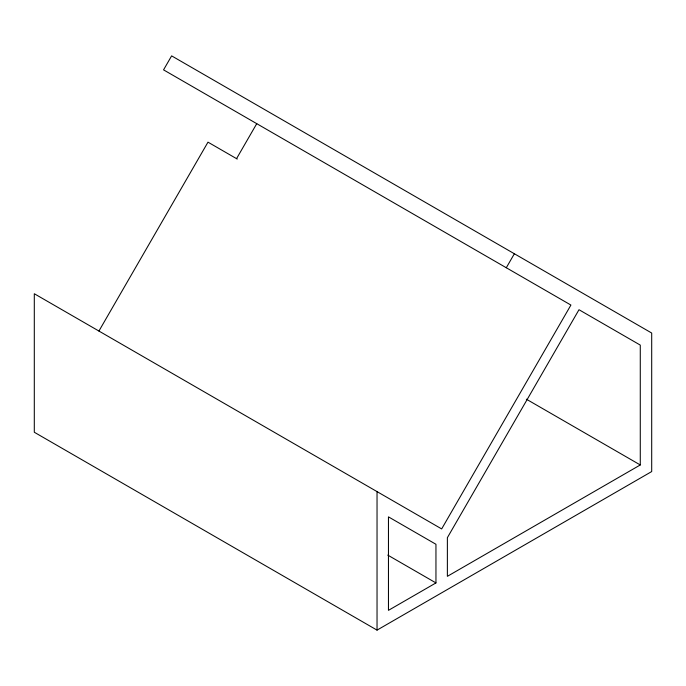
<?xml version="1.0" encoding="UTF-8"?>
<svg xmlns="http://www.w3.org/2000/svg" width="686" height="686" viewBox="0 0 686 686"><rect width="100%" height="100%" fill="white"/><g stroke="black" fill="none" stroke-linecap="round" stroke-linejoin="round"><path stroke-width="1.03" d="M98.93 331.046L207.987 142.156L237.253 159.058M236.55 158.646L256.744 123.669M506.294 267.737L514.371 253.751M435.953 582.92L388.456 610.343L388.456 516.867L435.953 544.281L435.953 582.92L387.779 555.111M640.278 464.954L447.375 576.326L447.375 537.687L578.993 309.72L640.278 345.101L640.278 464.954L526.342 399.175M377.034 630.125L651.7 471.556L651.7 333.036L171.629 55.875L163.551 69.861L570.915 305.056L441.664 528.923L34.3 293.737L34.3 432.249L377.034 630.125L377.034 491.613"/></g></svg>
